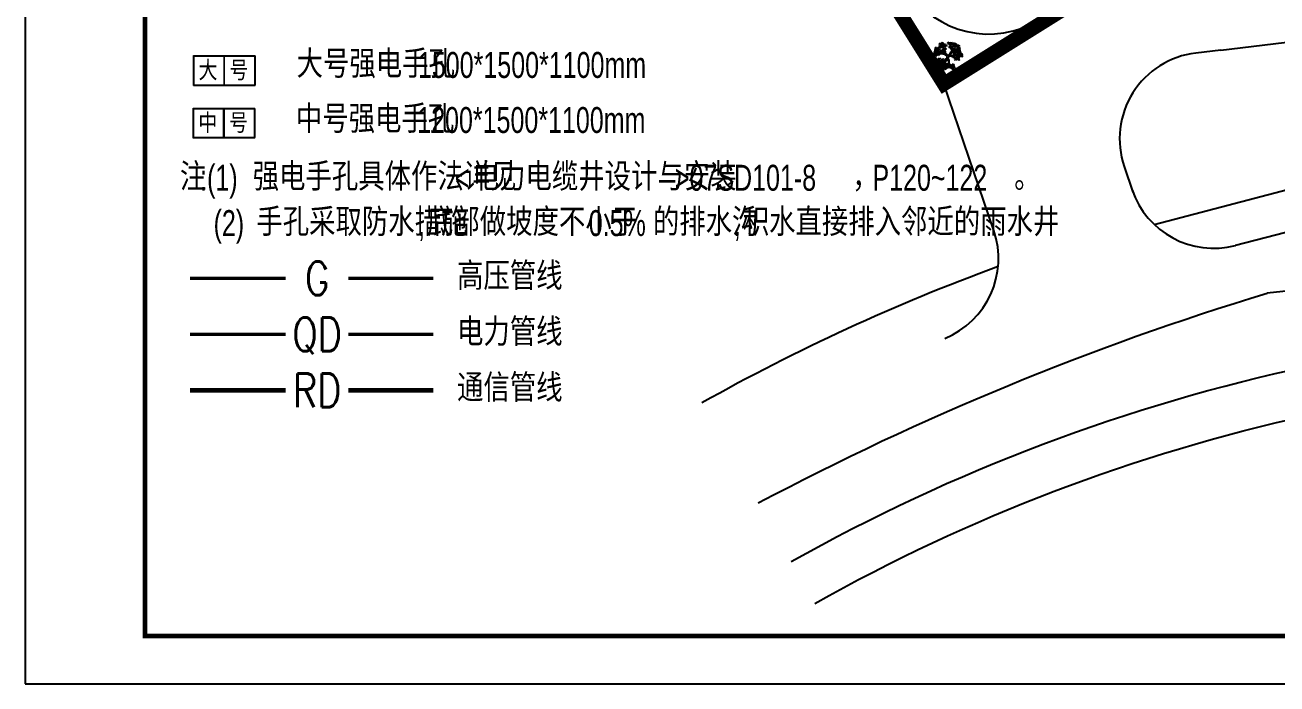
# Model space of a CAD drawing. Extents: x -809667 to 586099, y 3084146 to 3634412.
# Drawn here: x 381084.4 to 381214.8, y 3086010.3 to 3086078.9 of the extents above; entities that cross this region are included whole.
import ezdxf
from ezdxf.enums import TextEntityAlignment as Align

# ---------------------------------------------------------------- set-up
doc = ezdxf.new("R2010")
doc.units = 0
doc.header["$LTSCALE"] = 0.5
for name, color, linetype in [('E-DIM-DQ', 7, 'CONTINUOUS'), ('E-SIG_TEXT', 7, 'CONTINUOUS'), ('PUB_TITLE', 4, 'CONTINUOUS'), ('SIG_TEXT', 7, 'CONTINUOUS'), ('WIRE-照明', 1, 'CONTINUOUS'), ('WIRE-通讯', 4, 'CONTINUOUS'), ('乔木', 84, 'CONTINUOUS'), ('文字', 7, 'CONTINUOUS')]:
    doc.layers.add(name, color=color, linetype=linetype)
doc.styles.add('-宋体', font='', dxfattribs={"width": 0.6})
doc.styles.add('_TEL_DIM', font='SIMPLEX', dxfattribs={"width": 0.8, "height": 3.5, "bigfont": 'HZTXT'})
doc.styles.add('宝信-单线体', font='宝信-西文', dxfattribs={"bigfont": '宝信-中文'})
doc.styles.get('-宋体').set_extended_font_data('NSimSun')

# ---------------------------------------------------------------- blocks, each defined once
blk = doc.blocks.new('幌伞枫')
at = {"layer": '乔木', "color": 0}
for p, q in [((-531, 995), (-450, 1054)), ((-450, 1054), (-384, 1025)), ((-384, 1025), (-450, 929)), ((-9, 966), (27, 1054)), ((27, 1054), (101, 1061)), ((101, 1061), (86, 944)), ((123, 966), (145, 1032)), ((145, 1032), (203, 1025)), ((203, 1025), (247, 937)), ((247, 937), (284, 1025)), ((284, 1025), (365, 1032)), ((365, 1032), (350, 915)), ((-1125, 166), (-1059, 195)), ((-1125, 63), (-1125, 166)), ((-1074, 34), (-1125, 63)), ((-1081, 320), (-1015, 357)), ((-1081, 217), (-1081, 320)), ((-1030, 188), (-1081, 217)), ((-1022, 85), (-1074, 34)), ((-1059, 195), (-1022, 85)), ((-1044, -10), (-986, 92)), ((-1037, 489), (-971, 525)), ((-1037, 393), (-1037, 489)), ((-986, 364), (-1037, 393)), ((-978, 239), (-1030, 188)), ((-1015, 357), (-978, 239)), ((-993, 643), (-927, 680)), ((-993, 548), (-993, 643)), ((-942, 518), (-993, 548)), ((-934, 408), (-986, 364)), ((-986, 92), (-912, 92)), ((-971, 525), (-934, 408)), ((-898, 34), (-971, -32)), ((-956, 320), (-898, 423)), ((-883, 291), (-956, 320)), ((-890, 570), (-942, 518)), ((-927, 680), (-890, 570)), ((-927, 195), (-861, 225)), ((-927, 92), (-927, 195)), ((-876, 63), (-927, 92)), ((-912, 92), (-898, 34)), ((-898, 423), (-824, 423)), ((-883, 349), (-817, 386)), ((-810, 364), (-883, 291)), ((-883, 247), (-883, 349)), ((-832, 217), (-883, 247)), ((-824, 114), (-876, 63)), ((-861, 225), (-824, 114)), ((-846, 19), (-788, 122)), ((-773, -3), (-846, 19)), ((-780, 269), (-832, 217)), ((-824, 423), (-810, 364)), ((-817, 518), (-699, 533)), ((-795, 445), (-817, 518)), ((-817, 386), (-780, 269)), ((-810, 628), (-736, 687)), ((-802, 570), (-810, 628)), ((-736, 562), (-802, 570)), ((-699, 430), (-795, 445)), ((-788, 122), (-714, 122)), ((-773, 203), (-655, 217)), ((-751, 129), (-773, 203)), ((-699, 63), (-773, -3)), ((-758, 313), (-685, 371)), ((-751, 254), (-758, 313)), ((-685, 247), (-751, 254)), ((-648, 114), (-751, 129)), ((-736, 687), (-663, 658)), ((-663, 658), (-736, 562)), ((-714, 122), (-699, 63)), ((-699, 533), (-663, 474)), ((-663, 474), (-699, 430)), ((-685, 826), (-567, 841)), ((-663, 753), (-685, 826)), ((-685, 371), (-619, 342)), ((-619, 342), (-685, 247)), ((-677, 937), (-604, 995)), ((-670, 878), (-677, 937)), ((-604, 870), (-670, 878)), ((-567, 738), (-663, 753)), ((-663, 687), (-582, 746)), ((-655, 628), (-663, 687)), ((-582, 614), (-655, 628)), ((-655, 217), (-611, 158)), ((-611, 158), (-648, 114)), ((-531, 129), (-641, 203)), ((-531, 195), (-633, 254)), ((-611, 371), (-531, 430)), ((-604, 313), (-611, 371)), ((-604, 995), (-531, 966)), ((-531, 966), (-604, 870)), ((-538, 305), (-604, 313)), ((-582, 746), (-516, 716)), ((-516, 716), (-582, 614)), ((-567, 841), (-531, 782)), ((-531, 782), (-567, 738)), ((-545, 709), (-428, 724)), ((-523, 636), (-545, 709)), ((-465, 401), (-538, 305)), ((-523, 937), (-531, 995)), ((-531, 819), (-457, 878)), ((-523, 760), (-531, 819)), ((-531, 430), (-465, 401)), ((-252, 158), (-531, 195)), ((-259, 85), (-531, 129)), ((-450, 929), (-523, 937)), ((-457, 746), (-523, 760)), ((-421, 621), (-523, 636)), ((-457, 878), (-391, 848)), ((-391, 848), (-457, 746)), ((-457, 342), (-332, 364)), ((-428, 276), (-457, 342)), ((-443, 452), (-369, 518)), ((-435, 393), (-443, 452)), ((-369, 386), (-435, 393)), ((-428, 724), (-384, 665)), ((-332, 261), (-428, 276)), ((-384, 665), (-421, 621)), ((-391, 628), (-274, 643)), ((-369, 555), (-391, 628)), ((-384, 870), (-303, 937)), ((-377, 819), (-384, 870)), ((-384, 738), (-310, 804)), ((-377, 680), (-384, 738)), ((-310, 804), (-377, 819)), ((-310, 672), (-377, 680)), ((-274, 548), (-369, 555)), ((-369, 518), (-296, 481)), ((-296, 481), (-369, 386)), ((-332, 364), (-296, 305)), ((-296, 305), (-332, 261)), ((-257, 346), (-327, 441)), ((-222, 377), (-311, 462)), ((-237, 900), (-310, 804)), ((-310, 804), (-237, 768)), ((-237, 768), (-310, 672)), ((-303, 937), (-237, 900)), ((-296, 511), (-215, 577)), ((-288, 452), (-296, 511)), ((-215, 445), (-288, 452)), ((-274, 643), (-237, 592)), ((-237, 592), (-274, 548)), ((-112, 4), (-259, 85)), ((-252, 158), (-257, 346)), ((-237, 797), (-156, 863)), ((-230, 738), (-237, 797)), ((-156, 731), (-230, 738)), ((-206, 307), (-222, 377)), ((-215, 577), (-149, 540)), ((-149, 540), (-215, 445)), ((-188, 124), (-206, 307)), ((-76, 63), (-188, 124)), ((-156, 863), (-90, 826)), ((-90, 826), (-156, 731)), ((-76, -84), (-112, 4)), ((-9, -18), (-76, 63)), ((20, 915), (-9, 966)), ((-9, -18), (174, 151)), ((86, 944), (20, 915)), ((108, 650), (145, 738)), ((137, 599), (108, 650)), ((196, 878), (123, 966)), ((137, 804), (167, 870)), ((211, 716), (137, 804)), ((203, 628), (137, 599)), ((145, 738), (218, 746)), ((152, 26), (240, 122)), ((152, 26), (318, 4)), ((167, 870), (225, 863)), ((174, 151), (225, 276)), ((247, 937), (196, 878)), ((218, 746), (203, 628)), ((262, 775), (211, 716)), ((225, 863), (262, 775)), ((225, 276), (277, 357)), ((240, 650), (262, 716)), ((313, 562), (240, 650)), ((240, 122), (291, 261)), ((284, 885), (247, 937)), ((255, 489), (284, 555)), ((328, 401), (255, 489)), ((262, 716), (321, 709)), ((277, 357), (336, 393)), ((350, 915), (284, 885)), ((284, 555), (336, 548)), ((291, 261), (372, 364)), ((295, -42), (527, 53)), ((306, 540), (350, 636)), ((343, 496), (306, 540)), ((365, 621), (313, 562)), ((318, 4), (524, 78)), ((321, 709), (365, 621)), ((380, 459), (328, 401)), ((336, 548), (380, 459)), ((336, 393), (344, 419)), ((409, 518), (343, 496)), ((350, 636), (424, 636)), ((365, 225), (402, 313)), ((402, 173), (365, 225)), ((372, 364), (468, 393)), ((380, 937), (409, 1003)), ((460, 848), (380, 937)), ((402, 775), (424, 841)), ((475, 687), (402, 775)), ((402, 313), (482, 320)), ((468, 203), (402, 173)), ((409, 1003), (468, 995)), ((424, 636), (409, 518)), ((424, 900), (460, 988)), ((453, 848), (424, 900)), ((424, 841), (482, 834)), ((446, 548), (468, 606)), ((519, 452), (446, 548)), ((519, 878), (453, 848)), ((460, 988), (534, 995)), ((504, 900), (460, 848)), ((460, 386), (490, 452)), ((534, 291), (460, 386)), ((468, 995), (504, 900)), ((468, 606), (526, 599)), ((482, 320), (468, 203)), ((526, 746), (475, 687)), ((482, 834), (526, 746)), ((490, 452), (541, 445)), ((497, 225), (526, 291)), ((570, 136), (497, 225)), ((534, 995), (519, 878)), ((570, 511), (519, 452)), ((519, 63), (541, 129)), ((592, -25), (519, 63)), ((526, 599), (570, 511)), ((526, 291), (585, 283)), ((585, 349), (534, 291)), ((541, 445), (585, 349)), ((541, 129), (600, 122)), ((556, 900), (578, 966)), ((629, 812), (556, 900)), ((570, 738), (600, 804)), ((644, 650), (570, 738)), ((622, 188), (570, 136)), ((578, 966), (636, 959)), ((585, 283), (622, 188)), ((592, 408), (629, 496)), ((629, 357), (592, 408)), ((644, 34), (592, -25)), ((600, 804), (658, 797)), ((600, 122), (644, 34)), ((681, 870), (629, 812)), ((629, 496), (710, 503)), ((695, 386), (629, 357)), ((636, 959), (681, 870)), ((695, 709), (644, 650)), ((651, 775), (688, 863)), ((681, 724), (651, 775)), ((658, 797), (695, 709)), ((673, 70), (710, 166)), ((703, 26), (673, 70)), ((747, 753), (681, 724)), ((688, 863), (761, 870)), ((710, 503), (695, 386)), ((769, 48), (703, 26)), ((710, 166), (783, 166)), ((717, 525), (754, 614)), ((747, 481), (717, 525)), ((725, 408), (754, 474)), ((798, 320), (725, 408)), ((761, 870), (747, 753)), ((813, 503), (747, 481)), ((747, 247), (769, 313)), ((820, 158), (747, 247)), ((754, 614), (827, 621)), ((754, 474), (813, 467)), ((769, 313), (827, 305)), ((783, 166), (769, 48)), ((783, 775), (805, 841)), ((857, 687), (783, 775)), ((798, 614), (827, 680)), ((871, 525), (798, 614)), ((849, 371), (798, 320)), ((805, 841), (864, 834)), ((805, 78), (827, 144)), ((879, -18), (805, 78)), ((827, 621), (813, 503)), ((813, 467), (849, 371)), ((871, 217), (820, 158)), ((827, 680), (886, 672)), ((827, 305), (871, 217)), ((827, 144), (886, 136)), ((849, 525), (871, 592)), ((923, 437), (849, 525)), ((908, 746), (857, 687)), ((864, 834), (908, 746)), ((864, 364), (893, 430)), ((937, 276), (864, 364)), ((871, 592), (930, 584)), ((923, 584), (871, 525)), ((879, 122), (923, 210)), ((915, 78), (879, 122)), ((930, 41), (879, -18)), ((886, 672), (923, 584)), ((886, 136), (930, 41)), ((893, 430), (952, 423)), ((981, 100), (915, 78)), ((974, 496), (923, 437)), ((923, 210), (996, 217)), ((930, 584), (974, 496)), ((989, 335), (937, 276)), ((952, 423), (989, 335)), ((996, 217), (981, 100)), ((1011, 122), (1040, 188)), ((1092, 34), (1011, 122)), ((1033, -40), (1055, 26)), ((1040, 188), (1099, 180)), ((1055, 26), (1114, 19)), ((1143, 92), (1092, 34)), ((1099, 180), (1143, 92)), ((1114, 19), (1158, -69)), ((-1089, -304), (-1030, -253)), ((-1067, -399), (-1089, -304)), ((-1081, -142), (-1022, -91)), ((-1052, -238), (-1081, -142)), ((-1008, -414), (-1067, -399)), ((-1000, -253), (-1052, -238)), ((-971, -32), (-1044, -10)), ((-1030, -253), (-971, -355)), ((-1022, -91), (-964, -194)), ((-971, -355), (-1008, -414)), ((-964, -194), (-1000, -253)), ((-986, -664), (-927, -620)), ((-964, -759), (-986, -664)), ((-978, -502), (-920, -458)), ((-956, -598), (-978, -502)), ((-971, -451), (-934, -341)), ((-898, -465), (-971, -451)), ((-912, -781), (-964, -759)), ((-898, -620), (-956, -598)), ((-934, -341), (-868, -326)), ((-927, -620), (-868, -722)), ((-920, -458), (-861, -561)), ((-868, -722), (-912, -781)), ((-839, -377), (-898, -465)), ((-861, -561), (-898, -620)), ((-876, -443), (-817, -399)), ((-846, -539), (-876, -443)), ((-868, -326), (-839, -377)), ((-868, -818), (-832, -700)), ((-795, -825), (-868, -818)), ((-861, -282), (-802, -238)), ((-839, -385), (-861, -282)), ((-795, -561), (-846, -539)), ((-780, -399), (-839, -385)), ((-832, -700), (-766, -686)), ((-817, -399), (-758, -502)), ((-802, -238), (-744, -341)), ((-758, -502), (-795, -561)), ((-744, -744), (-795, -825)), ((-744, -341), (-780, -399)), ((-766, -686), (-744, -744)), ((-766, -825), (-699, -774)), ((-736, -921), (-766, -825)), ((-751, -598), (-714, -480)), ((-677, -605), (-751, -598)), ((-751, -664), (-692, -620)), ((-729, -759), (-751, -664)), ((-744, -392), (-685, -341)), ((-722, -487), (-744, -392)), ((-736, -231), (-677, -179)), ((-707, -326), (-736, -231)), ((-685, -935), (-736, -921)), ((-670, -781), (-729, -759)), ((-663, -502), (-722, -487)), ((-714, -480), (-648, -465)), ((-655, -348), (-707, -326)), ((-699, -774), (-641, -884)), ((-692, -620), (-633, -722)), ((-685, -341), (-626, -443)), ((-641, -884), (-685, -935)), ((-677, -179), (-619, -289)), ((-626, -524), (-677, -605)), ((-633, -722), (-670, -781)), ((-626, -443), (-663, -502)), ((-619, -289), (-655, -348)), ((-648, -465), (-626, -524)), ((-641, -972), (-604, -862)), ((-567, -987), (-641, -972)), ((-633, -752), (-575, -708)), ((-611, -847), (-633, -752)), ((-626, -539), (-589, -429)), ((-553, -554), (-626, -539)), ((-626, -590), (-567, -546)), ((-597, -693), (-626, -590)), ((-553, -869), (-611, -847)), ((-604, -862), (-538, -847)), ((-545, -708), (-597, -693)), ((-589, -429), (-523, -414)), ((-575, -708), (-516, -810)), ((-567, -546), (-509, -649)), ((-516, -899), (-567, -987)), ((-494, -465), (-553, -554)), ((-516, -810), (-553, -869)), ((-509, -649), (-545, -708)), ((-538, -847), (-516, -899)), ((-523, -414), (-494, -465)), ((-516, -906), (-479, -788)), ((-443, -913), (-516, -906)), ((-509, -979), (-391, -965)), ((-487, -1053), (-509, -979)), ((-494, -766), (-435, -715)), ((-472, -862), (-494, -766)), ((-487, -451), (-428, -399)), ((-465, -546), (-487, -451)), ((-487, -605), (-428, -554)), ((-457, -700), (-487, -605)), ((-479, -289), (-421, -245)), ((-457, -385), (-479, -289)), ((-479, -788), (-413, -781)), ((-413, -877), (-472, -862)), ((-413, -568), (-465, -546)), ((-399, -407), (-457, -385)), ((-406, -722), (-457, -700)), ((-384, -832), (-443, -913)), ((-435, -715), (-377, -818)), ((-428, -399), (-369, -510)), ((-428, -554), (-369, -664)), ((-421, -245), (-362, -348)), ((-369, -510), (-413, -568)), ((-413, -781), (-384, -832)), ((-377, -818), (-413, -877)), ((-369, -664), (-406, -722)), ((-362, -348), (-399, -407)), ((-391, -965), (-354, -1023)), ((-377, -913), (-340, -803)), ((-303, -928), (-377, -913)), ((-369, -598), (-332, -487)), ((-296, -612), (-369, -598)), ((-340, -803), (-274, -788)), ((-332, -487), (-266, -473)), ((-244, -840), (-303, -928)), ((-244, -524), (-296, -612)), ((-288, -664), (-171, -649)), ((-266, -737), (-288, -664)), ((-215, -311), (-285, -477)), ((-274, -788), (-244, -840)), ((-266, -473), (-244, -524)), ((-171, -752), (-266, -737)), ((-252, -1001), (-230, -935)), ((-164, -1082), (-252, -1001)), ((-156, -341), (-230, -532)), ((-230, -532), (-186, -627)), ((-230, -847), (-112, -840)), ((-208, -921), (-230, -847)), ((-230, -935), (-178, -928)), ((-120, -253), (-215, -311)), ((-112, -935), (-208, -921)), ((-178, -928), (-120, -1016)), ((-171, -649), (-127, -708)), ((-127, -708), (-171, -752)), ((-61, -304), (-156, -341)), ((-142, -737), (-24, -730)), ((-127, -810), (-142, -737)), ((-24, -832), (-127, -810)), ((-76, -84), (-120, -253)), ((-112, -840), (-76, -891)), ((-76, -891), (-112, -935)), ((-90, -921), (27, -913)), ((-68, -994), (-90, -921)), ((27, -1016), (-68, -994)), ((-61, -304), (38, -431)), ((-24, -686), (-9, -620)), ((64, -766), (-24, -686)), ((-24, -730), (13, -788)), ((13, -788), (-24, -832)), ((42, -98), (-20, -221)), ((-20, -221), (62, -380)), ((-9, -18), (-9, -18)), ((-9, -18), (-9, -18)), ((-9, -18), (-9, -18)), ((-9, -18), (-9, -18)), ((-9, -18), (-9, -18)), ((-9, -18), (-9, -18)), ((-9, -18), (-9, -18)), ((-9, -18), (-9, -18)), ((-9, -18), (-9, -18)), ((-9, -18), (-9, -18)), ((-9, -18), (-9, -18)), ((-9, -18), (-9, -18)), ((-9, -18), (-9, -18)), ((-9, -18), (-9, -18)), ((-9, -18), (-9, -18)), ((-9, -18), (-9, -18)), ((-9, -18), (-9, -18)), ((-9, -18), (-9, -18)), ((-9, -18), (-9, -18)), ((-9, -18), (-9, -18)), ((-9, -18), (-9, -18)), ((-9, -18), (-9, -18)), ((-9, -18), (-9, -18)), ((-9, -18), (-9, -18)), ((-9, -18), (-9, -18)), ((-9, -18), (-9, -18)), ((-9, -18), (-9, -18)), ((-9, -18), (-9, -18)), ((-9, -18), (-9, -18)), ((-9, -18), (-9, -18)), ((-9, -18), (-9, -18)), ((-9, -18), (-9, -18)), ((-9, -18), (-9, -18)), ((-9, -18), (-9, -18)), ((-9, -18), (-9, -18)), ((-9, -18), (-9, -18)), ((-9, -18), (-9, -18)), ((-9, -18), (-9, -18)), ((-9, -18), (-9, -18)), ((-9, -18), (-9, -18)), ((-9, -620), (49, -612)), ((27, -869), (42, -803)), ((115, -950), (27, -869)), ((27, -913), (71, -972)), ((71, -972), (27, -1016)), ((38, -431), (49, -612)), ((42, -98), (109, -22)), ((42, -803), (101, -803)), ((49, -612), (101, -700)), ((62, -380), (79, -664)), ((101, -700), (64, -766)), ((93, -730), (218, -715)), ((115, -803), (93, -730)), ((101, -803), (159, -884)), ((109, -22), (295, -42)), ((218, -818), (115, -803)), ((159, -884), (115, -950)), ((167, -928), (284, -921)), ((189, -1001), (167, -928)), ((284, -1023), (189, -1001)), ((218, -715), (255, -774)), ((255, -774), (218, -818)), ((240, -803), (358, -796)), ((262, -877), (240, -803)), ((358, -891), (262, -877)), ((284, -921), (328, -979)), ((328, -979), (284, -1023)), ((313, -1009), (431, -994)), ((358, -752), (372, -686)), ((446, -832), (358, -752)), ((358, -796), (394, -847)), ((394, -847), (358, -891)), ((372, -686), (431, -678)), ((387, -142), (424, -47)), ((424, -187), (387, -142)), ((424, -47), (504, -47)), ((490, -165), (424, -187)), ((431, -678), (482, -766)), ((431, -950), (446, -884)), ((519, -1031), (431, -950)), ((431, -994), (468, -1053)), ((482, -766), (446, -832)), ((446, -884), (504, -884)), ((504, -47), (490, -165)), ((504, -884), (556, -965)), ((519, -135), (548, -76)), ((592, -231), (519, -135)), ((556, -965), (519, -1031)), ((541, -297), (563, -231)), ((614, -392), (541, -297)), ((548, -76), (607, -84)), ((563, -231), (622, -238)), ((644, -172), (592, -231)), ((607, -84), (644, -172)), ((666, -333), (614, -392)), ((622, -238), (666, -333)), ((644, -150), (681, -62)), ((673, -201), (644, -150)), ((739, -172), (673, -201)), ((681, -62), (754, -54)), ((754, -54), (739, -172)), ((776, -150), (805, -84)), ((849, -238), (776, -150)), ((791, -311), (820, -245)), ((871, -399), (791, -311)), ((805, -84), (857, -91)), ((820, -84), (849, -18)), ((893, -172), (820, -84)), ((820, -245), (879, -253)), ((849, -18), (908, -25)), ((901, -187), (849, -238)), ((857, -91), (901, -187)), ((915, -341), (871, -399)), ((879, -253), (915, -341)), ((945, -120), (893, -172)), ((908, -25), (945, -120)), ((1106, -128), (1033, -40)), ((1158, -69), (1106, -128)), ((-391, -1067), (-487, -1053)), ((-354, -1023), (-391, -1067)), ((-362, -1053), (-244, -1045)), ((-347, -1126), (-362, -1053)), ((-244, -1141), (-347, -1126)), ((-244, -1045), (-208, -1097)), ((-208, -1097), (-244, -1141)), ((-120, -1016), (-164, -1082)), ((328, -1082), (313, -1009)), ((431, -1097), (328, -1082)), ((468, -1053), (431, -1097))]:
    blk.add_line(p, q, dxfattribs=at)
blk = doc.blocks.new('23424')
at = {"layer": '文字', "color": 8, "linetype": 'Continuous'}
for p, q in [((381954.6, 3087604.01, -859.06), (382090.15, 3087620.08, -859.06)), ((381930.97, 3087585.2), (381925.77, 3087600.48))]:
    blk.add_line(p, q, dxfattribs=at)
at = {"layer": '文字', "color": 8, "linetype": 'Continuous', "flags": 128}
for points, const_width in [([(381912.25, 3087729.7), (381918.71, 3087733.8), (382022.97, 3087808.81), (382085.25, 3087680.65), (382122.98, 3087633.36), (381994.67, 3087618.74), (381946.12, 3087613.2), (381925.77, 3087600.48), (381864.96, 3087697.75), (381885.31, 3087710.48), (381885.31, 3087710.48), (381885.31, 3087710.48), (381912.25, 3087729.7)], 0.5), ([(381885.31, 3087710.48), (381864.96, 3087697.75), (381925.77, 3087600.48), (381946.12, 3087613.2), (381994.67, 3087618.74)], 1.5)]:
    blk.add_lwpolyline(points, dxfattribs=dict(at, const_width=const_width))
at = {"layer": '文字', "color": 8, "linetype": 'Continuous'}
for points in [[(382117.69, 3087606.04, -0.14829), (382084.55, 3087592.01), (381959.45, 3087578.68)], [(381906.43, 3087556.82, -0.048501), (381959.45, 3087578.68, -0.0763)]]:
    blk.add_lwpolyline(points, format="xyb", dxfattribs=at)
at = {"layer": '文字', "color": 8, "linetype": 'Continuous', "elevation": -859.06, "flags": 128}
blk.add_lwpolyline([(381954.6, 3087604.01), (381952.01, 3087603.7, 0.477113), (381944.55, 3087591.86)], format="xyb", dxfattribs=at)
blk.add_lwpolyline([(381944.55, 3087591.86), (381945.46, 3087589.2)], dxfattribs=at)
at = {"layer": '文字', "color": 8, "linetype": 'Continuous', "flags": 128}
for points in [[(381947.68, 3087585.84), (381968.56, 3087591.33)], [(381967.57, 3087586.59), (381956.14, 3087583.63)]]:
    blk.add_lwpolyline(points, dxfattribs=at)
for points in [[(381900.55, 3087567.28, -0.040423), (381931.41, 3087581.48, -0.040423)], [(381909.86, 3087550.72, -0.075757), (381963.83, 3087571.09, -0.075757)], [(381912.31, 3087546.36, -0.074071), (381963.65, 3087565.93, -0.074071)]]:
    blk.add_lwpolyline(points, format="xyb", dxfattribs=at)
at = {"layer": '文字', "color": 8, "linetype": 'Continuous'}
for centre, radius, start, end in [((381930.43, 3087615.67), 10, 212.0138, 302.0138), ((381953.89, 3087592.35), 9, 198.7891, 284.4918), ((381922.45, 3087582.3), 9, 292.2557, 18.7891)]:
    blk.add_arc(centre, radius, start, end, dxfattribs=at)
at = {"layer": '文字', "color": 8, "linetype": 'Continuous', "xscale": 0.0013, "yscale": 0.0013, "zscale": 0.0013}
blk.add_blockref('幌伞枫', (381926.19, 3087603.44), dxfattribs=at)

msp = doc.modelspace()

# ---------------------------------------------------------------- linework, layer by layer
at = {"layer": 'E-DIM-DQ', "const_width": 0.15, "elevation": -0.034}
for points in [[(381105.104, 3086075.668), (381101.899, 3086075.668), (381101.899, 3086072.66), (381105.104, 3086072.66)], [(381108.341, 3086075.668), (381105.135, 3086075.668), (381105.135, 3086072.66), (381108.341, 3086072.66)], [(381105.074, 3086070.192), (381101.868, 3086070.192), (381101.868, 3086067.184), (381105.074, 3086067.184)], [(381108.31, 3086070.192), (381105.104, 3086070.192), (381105.104, 3086067.184), (381108.31, 3086067.184)]]:
    msp.add_lwpolyline(points, close=True, dxfattribs=at)
at = {"layer": 'E-SIG_TEXT', "color": 3}
for p, q in [((381105.135, 3086075.668, -0.034), (381101.929, 3086075.668, -0.034)), ((381101.929, 3086075.668, -0.034), (381101.929, 3086072.66, -0.034)), ((381108.341, 3086075.668, -0.034), (381105.135, 3086075.668, -0.034)), ((381108.341, 3086072.66, -0.034), (381108.341, 3086075.668, -0.034)), ((381101.929, 3086072.66, -0.034), (381105.135, 3086072.66, -0.034)), ((381105.135, 3086072.66, -0.034), (381108.341, 3086072.66, -0.034)), ((381105.104, 3086070.192, -0.034), (381101.899, 3086070.192, -0.034)), ((381101.899, 3086070.192, -0.034), (381101.899, 3086067.184, -0.034)), ((381108.31, 3086070.192, -0.034), (381105.104, 3086070.192, -0.034)), ((381105.104, 3086070.192, -0.034), (381105.104, 3086067.184, -0.034)), ((381105.104, 3086067.184, -0.034), (381105.104, 3086070.192, -0.034)), ((381108.31, 3086067.184, -0.034), (381108.31, 3086070.192, -0.034)), ((381101.899, 3086067.184, -0.034), (381105.104, 3086067.184, -0.034)), ((381105.104, 3086067.184, -0.034), (381108.31, 3086067.184, -0.034))]:
    msp.add_line(p, q, dxfattribs=at)
at = {"layer": 'PUB_TITLE', "linetype": 'Continuous'}
msp.add_lwpolyline([(381084.377, 3086010.257), (381504.877, 3086010.257), (381504.877, 3086307.257), (381084.377, 3086307.257)], close=True, dxfattribs=at)
at = {"layer": 'PUB_TITLE', "linetype": 'Continuous', "const_width": 0.5}
msp.add_lwpolyline([(381096.877, 3086015.257), (381499.877, 3086015.257), (381499.877, 3086302.257), (381096.877, 3086302.257)], close=True, dxfattribs=at)
at = {"layer": 'WIRE-照明', "color": 1, "const_width": 0.35}
for points in [[(381101.55, 3086052.507), (381111.541, 3086052.507)], [(381118.074, 3086052.507), (381126.921, 3086052.507)], [(381101.55, 3086046.683), (381111.541, 3086046.683)], [(381118.074, 3086046.683), (381126.921, 3086046.683)]]:
    msp.add_lwpolyline(points, dxfattribs=at)
at = {"layer": 'WIRE-通讯', "const_width": 0.5}
for points in [[(381101.55, 3086040.859), (381111.541, 3086040.859)], [(381118.074, 3086040.859), (381126.921, 3086040.859)]]:
    msp.add_lwpolyline(points, dxfattribs=at)

# ---------------------------------------------------------------- block references
at = {"layer": '文字', "color": 8, "linetype": 'Continuous'}
msp.add_blockref('23424', (-745.658, -1527.708), dxfattribs=at)

# ---------------------------------------------------------------- texts
at = {"layer": 'E-SIG_TEXT', "style": '宝信-单线体'}
for s, height, p in [('大号强电手孔', 2.8936, (381112.673, 3086073.397, -0.029)), ('中号强电手孔', 2.8936, (381112.597, 3086067.663, -0.034)), ('注', 2.894, (381100.511, 3086061.647, -0.034)), ('强电手孔具体作法详见', 2.8936, (381108.096, 3086061.647, -0.034)), ('电力电缆井设计与安装', 2.8936, (381131.017, 3086061.647, -0.034)), ('，', 2.894, (381170.559, 3086061.647, -0.034)), ('。', 2.894, (381187.43, 3086061.647, -0.034)), ('手孔采取防水措施', 2.8936, (381108.476, 3086056.925)), ('底部做坡度不小于', 2.8936, (381126.256, 3086056.925)), ('的排水沟', 2.8936, (381149.792, 3086056.925)), ('积水直接排入邻近的雨水井', 2.89362, (381159.147, 3086056.925)), ('高压管线', 2.8936, (381129.383, 3086051.302)), ('电力管线', 2.8936, (381129.383, 3086045.478)), ('通信管线', 2.8936, (381129.383, 3086039.654))]:
    msp.add_text(s, height=height, dxfattribs=at).set_placement(p)
at = {"layer": 'E-SIG_TEXT', "style": '宝信-单线体', "width": 0.722222}
for s, p in [('1500*1500*1100mm', (381125.311, 3086073.397, -0.029)), ('1200*1500*1100mm', (381125.235, 3086067.663, -0.034)), (':(1)', (381102.617, 3086061.647, -0.034)), ('<', (381129.16, 3086061.647, -0.034)), ('>07SD101-8', (381152.081, 3086061.647, -0.034)), ('P120~122', (381172.666, 3086061.647, -0.034)), ('(2)', (381104.019, 3086056.925)), ('0.5%', (381143.107, 3086056.925)), (',', (381125.327, 3086056.925)), (',', (381158.218, 3086056.925)), ('.', (381184.423, 3086056.925))]:
    msp.add_text(s, height=2.7, dxfattribs=at).set_placement(p)
at = {"layer": 'E-SIG_TEXT', "color": 3, "style": '-宋体', "width": 0.8}
for s, p in [('大', (381102.457, 3086073.34, -0.034)), ('号', (381105.663, 3086073.34, -0.034)), ('中', (381102.426, 3086067.864, -0.034)), ('号', (381105.632, 3086067.864, -0.034))]:
    msp.add_text(s, height=1.8, dxfattribs=at).set_placement(p)
at = {"layer": 'SIG_TEXT', "style": '_TEL_DIM', "width": 0.8}
for s, p in [('G', (381114.808, 3086052.507)), ('QD', (381114.808, 3086046.683)), ('RD', (381114.808, 3086040.859))]:
    msp.add_text(s, height=3.5, dxfattribs=at).set_placement(p, align=Align.MIDDLE_CENTER)

doc.saveas('drawing.dxf')
